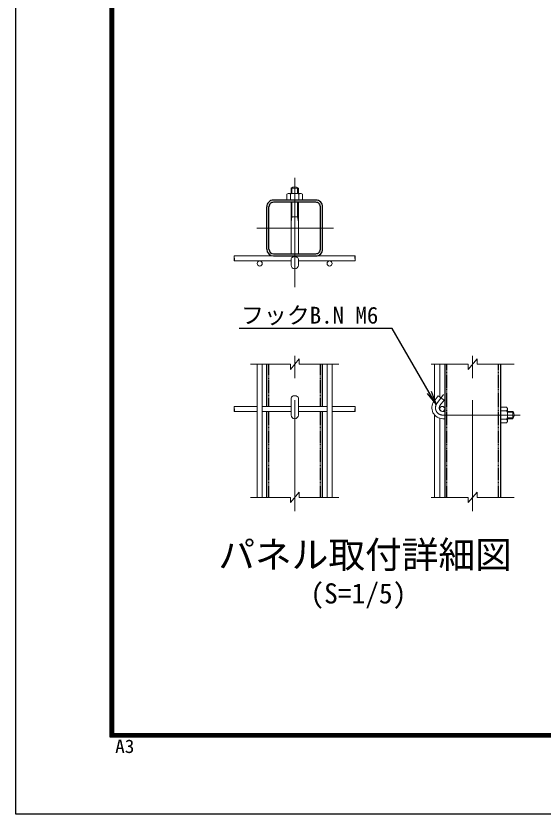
# Model space of a CAD drawing. Units: millimetres, scale not verified, with parts at other scales. Extents: x -4200 to 4200, y -2970 to 2970.
# Drawn here: x -4200 to -2691, y -2970 to -685 of the extents above; entities that cross this region are included whole.
import ezdxf
from ezdxf.enums import TextEntityAlignment as Align

# ---------------------------------------------------------------- set-up
doc = ezdxf.new("R2010")
doc.units = ezdxf.units.MM
doc.header["$LTSCALE"] = 10
doc.linetypes.add('USER1', pattern=[50.8, 31.75, -6.35, 6.35, -6.35])
doc.linetypes.add('USER2', pattern=[0.375, 0.25, -0.125])
for name, color, linetype, lineweight in [('0-0_D-TTL-TXT', 7, 'Continuous', 25), ('0-3_D-STR-DIM', 7, 'Continuous', 13), ('0-4_D-STR3', 3, 'Continuous', 13), ('0-5_D-BMK', 2, 'USER1', 13), ('0-6_D-STR1', 1, 'Continuous', 25), ('0-7_D-STR2', 7, 'Continuous', 13), ('0-B_D-STR-TXT', 7, 'Continuous', 25), ('0-C_D-TTL', 7, 'Continuous', 25)]:
    doc.layers.add(name, color=color, linetype=linetype, lineweight=lineweight)
doc.styles.add('ＭＳ ゴシック', font='')
doc.styles.get('ＭＳ ゴシック').set_extended_font_data('MS Gothic')

# ---------------------------------------------------------------- blocks, each defined once
blk = doc.blocks.new('MLeader1')
at = {"layer": '0-B_D-STR-TXT'}
blk.add_line((-3011.49, -1759.28), (-2997.26, -1797.26), dxfattribs=at)
for points in [[(-3017.26, -1762.62), (-3123.02, -1579.45), (-3553.74, -1579.45), (-3560.94, -1579.45)], [(-3023.04, -1765.95), (-2997.26, -1797.26), (-3017.26, -1762.62)]]:
    blk.add_lwpolyline(points, dxfattribs=at)

msp = doc.modelspace()

# ---------------------------------------------------------------- linework, layer by layer
at = {"layer": '0-3_D-STR-DIM'}
for p, q in [((-3414.66, -1696.76), (-3389.66, -1666.76)), ((-3389.66, -1681.76), (-3389.66, -1666.76)), ((-2905.28, -1696.76), (-2880.28, -1666.76)), ((-2880.28, -1681.76), (-2880.28, -1666.76)), ((-3414.66, -1681.76), (-3528.27, -1681.76)), ((-3414.66, -1696.76), (-3414.66, -1681.76)), ((-3276.04, -1681.76), (-3389.66, -1681.76)), ((-2905.28, -1681.76), (-3011.59, -1681.76)), ((-2905.28, -1696.76), (-2905.28, -1681.76)), ((-2773.97, -1681.76), (-2880.28, -1681.76)), ((-3414.66, -2078.25), (-3389.66, -2048.25)), ((-3389.66, -2063.25), (-3389.66, -2048.25)), ((-2905.28, -2078.25), (-2880.28, -2048.25)), ((-2880.28, -2063.25), (-2880.28, -2048.25)), ((-3414.66, -2063.25), (-3528.27, -2063.25)), ((-3414.66, -2078.25), (-3414.66, -2063.25)), ((-3276.04, -2063.25), (-3389.66, -2063.25)), ((-2905.28, -2063.25), (-3011.59, -2063.25)), ((-2905.28, -2078.25), (-2905.28, -2063.25)), ((-2773.97, -2063.25), (-2880.28, -2063.25))]:
    msp.add_line(p, q, dxfattribs=at)
at = {"layer": '0-4_D-STR3'}
for p, q in [((-3412.56, -1177.49), (-3391.76, -1177.49)), ((-3412.56, -1192.77), (-3412.56, -1177.49)), ((-3410.16, -1192.77), (-3410.16, -1175.79)), ((-3394.16, -1192.77), (-3394.16, -1175.79)), ((-3391.76, -1192.77), (-3391.76, -1177.49)), ((-3420.82, -1192.77), (-3424.72, -1195.02)), ((-3424.72, -1195.02), (-3424.72, -1212.05)), ((-3383.5, -1192.77), (-3420.82, -1192.77)), ((-3418.06, -1192.77), (-3414.16, -1195.02)), ((-3410.26, -1192.77), (-3414.16, -1195.02)), ((-3414.16, -1195.02), (-3414.16, -1212.05)), ((-3394.06, -1192.77), (-3390.16, -1195.02)), ((-3386.26, -1192.77), (-3390.16, -1195.02)), ((-3390.16, -1195.02), (-3390.16, -1212.05)), ((-3383.5, -1192.77), (-3379.6, -1195.02)), ((-3379.6, -1195.02), (-3379.6, -1212.05)), ((-3379.6, -1212.05), (-3424.72, -1212.05)), ((-3412.56, -1365.65), (-3412.56, -1218.45)), ((-3410.16, -1218.45), (-3410.16, -1259.65)), ((-3394.16, -1259.65), (-3394.16, -1218.45)), ((-3391.76, -1365.65), (-3391.76, -1218.45)), ((-3410.16, -1259.65), (-3412.56, -1274.05)), ((-3412.56, -1259.65), (-3391.76, -1259.65)), ((-3394.16, -1259.65), (-3391.76, -1274.05)), ((-3412.56, -1380.75), (-3412.56, -1398.45)), ((-3391.76, -1380.75), (-3391.76, -1398.45)), ((-3412.56, -1778.97), (-3412.56, -1827.65)), ((-3391.76, -1827.65), (-3391.76, -1778.97)), ((-3003.3, -1788.07), (-2991.39, -1772.28)), ((-2974.78, -1784.79), (-2991.39, -1772.28)), ((-2986.68, -1800.59), (-2974.78, -1784.79)), ((-2812.78, -1805.09), (-2812.78, -1852.61)), ((-2795.75, -1805.09), (-2812.78, -1805.09)), ((-2978.38, -1817.25), (-2972.78, -1817.25)), ((-2795.75, -1815.65), (-2812.78, -1815.65)), ((-2793.5, -1811.75), (-2795.75, -1815.65)), ((-2793.5, -1819.55), (-2795.75, -1815.65)), ((-2794.83, -1817.25), (-2778.22, -1817.25)), ((-2793.5, -1819.65), (-2776.52, -1819.65)), ((-2778.22, -1817.25), (-2778.22, -1838.05)), ((-2978.38, -1838.05), (-2972.78, -1838.05)), ((-2795.75, -1839.65), (-2812.78, -1839.65)), ((-2795.75, -1850.21), (-2812.78, -1850.21)), ((-2793.5, -1835.75), (-2795.75, -1839.65)), ((-2793.5, -1843.55), (-2795.75, -1839.65)), ((-2793.5, -1846.31), (-2795.75, -1850.21)), ((-2793.5, -1835.65), (-2776.52, -1835.65)), ((-2793.5, -1838.05), (-2778.22, -1838.05))]:
    msp.add_line(p, q, dxfattribs=at)
msp.add_lwpolyline([(-2793.5, -1846.31), (-2793.5, -1808.99), (-2795.75, -1805.09)], dxfattribs=at)
for centre, radius, start, end in [((-3402.16, -1189.65), 16, 49.4584, 130.5416), ((-3402.16, -1398.45), 10.4, 180, 0), ((-2978.38, -1806.85), 31.2, 143, 270), ((-2978.38, -1806.85), 10.4, 143, 270), ((-3402.16, -1827.65), 10.4, 180, 0), ((-2790.38, -1827.65), 16, 319.4584, 40.5416)]:
    msp.add_arc(centre, radius, start, end, dxfattribs=at)
for centre, major_axis, start_param, end_param in [((-3402.16, -1380.81), (10.4, 0), 0, 3.1415927), ((-3402.16, -1779.04), (-10.4, 0), 3.1415927, 6.2831853)]:
    msp.add_ellipse(centre, major_axis=major_axis, ratio=0.649974, start_param=start_param, end_param=end_param, dxfattribs=at)
at = {"layer": '0-5_D-BMK'}
for p, q in [((-3402.16, -1461.75), (-3402.16, -1148.23)), ((-3510.4, -1292.05), (-3291.56, -1292.05)), ((-3402.16, -2102.84), (-3402.16, -1637.26)), ((-2892.78, -2102.84), (-2892.78, -1637.26)), ((-2994.99, -1794.33), (-2976.05, -1769.2)), ((-2978.38, -1827.65), (-2756.65, -1827.65))]:
    msp.add_line(p, q, dxfattribs=at)
msp.add_arc((-2978.38, -1806.85), 20.8, 143, 270, dxfattribs=at)
at = {"layer": '0-6_D-STR1'}
for p, q in [((-3482.16, -1352.85), (-3482.16, -1231.25)), ((-3475.76, -1352.85), (-3475.76, -1231.25)), ((-3341.36, -1212.05), (-3462.96, -1212.05)), ((-3341.36, -1218.45), (-3462.96, -1218.45)), ((-3328.56, -1352.85), (-3328.56, -1231.25)), ((-3322.16, -1352.85), (-3322.16, -1231.25)), ((-3462.96, -1365.65), (-3341.36, -1365.65)), ((-3462.96, -1372.05), (-3341.36, -1372.05)), ((-3482.16, -1802.85), (-3482.16, -1681.76)), ((-3322.16, -1802.85), (-3322.16, -1681.76)), ((-2972.78, -1681.76), (-2972.78, -2063.25)), ((-2812.78, -1681.76), (-2812.78, -2063.25)), ((-3482.16, -2063.25), (-3482.16, -1817.25)), ((-3322.16, -2063.25), (-3322.16, -1817.25))]:
    msp.add_line(p, q, dxfattribs=at)
at = {"layer": '0-6_D-STR1', "linetype": 'USER2'}
for p, q in [((-3475.76, -1802.85), (-3475.76, -1681.76)), ((-3328.56, -1802.85), (-3328.56, -1681.76)), ((-2966.38, -2063.25), (-2966.38, -1681.76)), ((-2819.18, -2063.25), (-2819.18, -1681.76)), ((-3475.76, -2063.25), (-3475.76, -1817.25)), ((-3328.56, -2063.25), (-3328.56, -1817.25))]:
    msp.add_line(p, q, dxfattribs=at)
at = {"layer": '0-6_D-STR1'}
for centre, radius, start, end in [((-3462.96, -1231.25), 19.2, 90, 180.00001), ((-3462.96, -1231.25), 12.8, 90, 180.00001), ((-3341.36, -1231.25), 19.2, 0.00001, 90.00002), ((-3341.36, -1231.25), 12.8, 0.00001, 90.00002), ((-3462.96, -1352.85), 19.2, 180.00001, 270), ((-3462.96, -1352.85), 12.8, 180.00001, 270), ((-3341.36, -1352.85), 19.2, 270, 0.00001), ((-3341.36, -1352.85), 12.8, 270, 0.00001)]:
    msp.add_arc(centre, radius, start, end, dxfattribs=at)
at = {"layer": '0-7_D-STR2'}
for p, q in [((-3574.92, -1372.05), (-3414.16, -1372.05)), ((-3574.92, -1386.45), (-3412.56, -1386.45)), ((-3229.4, -1386.45), (-3391.76, -1386.45)), ((-3229.38, -1372.05), (-3390.16, -1372.05)), ((-3509.36, -1681.76), (-3509.36, -2063.25)), ((-3494.96, -1681.76), (-3494.96, -2063.25)), ((-3309.36, -1681.76), (-3309.36, -2063.25)), ((-3294.96, -1681.76), (-3294.96, -2063.25)), ((-3001.58, -1785.8), (-3001.58, -1681.76)), ((-2987.18, -1775.45), (-2987.18, -1681.76)), ((-3509.36, -1802.85), (-3574.92, -1802.85)), ((-3412.56, -1802.85), (-3494.96, -1802.85)), ((-3391.76, -1802.85), (-3309.36, -1802.85)), ((-3294.96, -1802.85), (-3229.4, -1802.85)), ((-3509.36, -1817.25), (-3574.92, -1817.25)), ((-3412.56, -1817.25), (-3494.96, -1817.25)), ((-3391.76, -1817.25), (-3309.36, -1817.25)), ((-3294.96, -1817.25), (-3229.4, -1817.25)), ((-3001.58, -2063.25), (-3001.58, -1827.71)), ((-2987.18, -2063.25), (-2987.18, -1836.78))]:
    msp.add_line(p, q, dxfattribs=at)
for centre in [(-3502.16, -1393.65), (-3302.16, -1393.65), (-2979.98, -1810.05)]:
    msp.add_circle(centre, 7.2, dxfattribs=at)
for centre, major_axis, start_param, end_param in [((-3574.92, -1375.65), (0, -3.6), 3.1414937, 6.283185), ((-3229.4, -1382.85), (0, 3.6), 3.1414937, 6.283185), ((-3574.92, -1806.45), (0, -3.6), 3.1414937, 6.283185), ((-3229.4, -1806.45), (0, -3.6), 0.0000003, 3.1416916)]:
    msp.add_ellipse(centre, major_axis=major_axis, ratio=0.114898, start_param=start_param, end_param=end_param, dxfattribs=at)
for centre, major_axis in [((-3574.92, -1382.85), (0, -3.6)), ((-3229.4, -1375.65), (0, 3.6)), ((-3574.92, -1813.65), (0, -3.6)), ((-3229.4, -1813.65), (0, 3.6))]:
    msp.add_ellipse(centre, major_axis=major_axis, ratio=0.114898, dxfattribs=at)
at = {"layer": '0-C_D-TTL', "color": 2}
msp.add_lwpolyline([(-4200, 2970), (4200, 2970), (4200, -2970), (-4200, -2970)], close=True, dxfattribs=at)
at = {"layer": '0-C_D-TTL'}
for points in [[(-3930, 2750), (3930, 2750), (3930, -2750), (-3930, -2750)], [(-3927.5, 2747.5), (3927.5, 2747.5), (3927.5, -2747.5), (-3927.5, -2747.5)], [(-3925, 2745), (3925, 2745), (3925, -2745), (-3925, -2745)], [(-3922.5, 2742.5), (3922.5, 2742.5), (3922.5, -2742.5), (-3922.5, -2742.5)], [(-3920, 2740), (3920, 2740), (3920, -2740), (-3920, -2740)]]:
    msp.add_lwpolyline(points, close=True, dxfattribs=at)

# ---------------------------------------------------------------- block references
at = {"layer": '0-B_D-STR-TXT'}
msp.add_blockref('MLeader1', (0, 0), dxfattribs=at)

# ---------------------------------------------------------------- texts
at = {"layer": '0-0_D-TTL-TXT', "style": 'ＭＳ ゴシック'}
for s, height, p in [('パネル取付詳細図', 76.98, (-3620.72, -2289.03)), ('(S=1/5)', 57.7, (-3357.27, -2384.47))]:
    msp.add_text(s, height=height, dxfattribs=at).set_placement(p, align=Align.BOTTOM_LEFT)
at = {"layer": '0-B_D-STR-TXT', "style": 'ＭＳ ゴシック'}
msp.add_text('フックB.N M6', height=48.09, dxfattribs=at).set_placement((-3555.9, -1580.17), align=Align.BOTTOM_LEFT)
at = {"layer": '0-C_D-TTL', "style": 'ＭＳ ゴシック', "width": 1.05}
msp.add_text('A3', height=38.49, dxfattribs=at).set_placement((-3916.09, -2806.81), align=Align.BOTTOM_LEFT)

doc.saveas('drawing.dxf')
